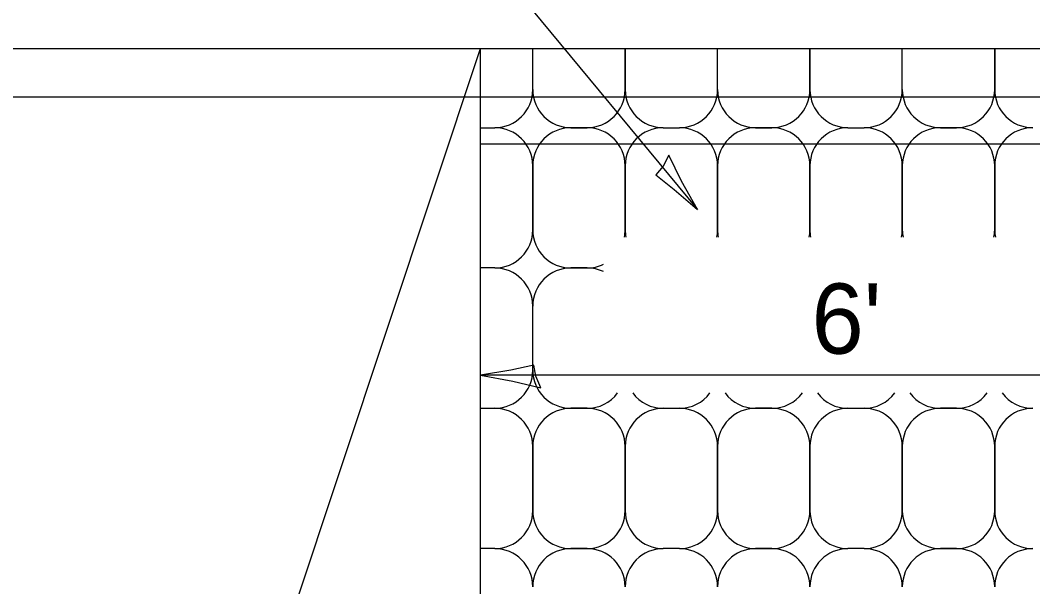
# Model space of a CAD drawing. Extents: x 0 to 2.83, y -0.12 to 1.83.
# Drawn here: x 0.4592 to 0.6276, y 1.4835 to 1.5777 of the extents above; entities that cross this region are included whole.
import ezdxf

# ---------------------------------------------------------------- set-up
doc = ezdxf.new("R2010")
doc.units = 0
for name, color, linetype in [('RD_Pr_Roadway_Dimensions', 7, 'Continuous'), ('RD_Pr_Roadway_Notes', 7, 'Continuous'), ('SH_General_Details', 7, 'Continuous')]:
    doc.layers.add(name, color=color, linetype=linetype)

msp = doc.modelspace()

# ---------------------------------------------------------------- linework, layer by layer
at = {"layer": 'RD_Pr_Roadway_Dimensions'}
msp.add_line((0.6497306488817528, 1.5186865079010523), (0.5357306488817528, 1.5186865079010523), dxfattribs=at)
msp.add_lwpolyline([(0.5457286488881306, 1.5165945078934229), (0.5449146488776401, 1.518516507884363), (0.5446006488865212, 1.5203585078919923), (0.5407306488817528, 1.5195525078977143), (0.5357306488817528, 1.5186865079010523), (0.5410646488731697, 1.5177165078918136)], close=True, dxfattribs=at)
at = {"layer": 'RD_Pr_Roadway_Notes'}
msp.add_line((0.47370198220666204, 1.6646033412220573), (0.5718037322228745, 1.5462349245550728), dxfattribs=at)
msp.add_lwpolyline([(0.5670345807937875, 1.5552677349055803), (0.566074178523381, 1.5534145464504754), (0.5648563143080071, 1.5519973778928315), (0.5679463903179363, 1.5495320247213042), (0.5718037322228745, 1.5462349245550728), (0.5691468725865677, 1.5509607634151972)], close=True, dxfattribs=at)
at = {"layer": 'SH_General_Details'}
for p, q in [((0.24806748222019231, 1.5729995912315942), (1.2997618155544592, 1.5729995912315942)), ((0.49773064888175284, 1.458999591231594), (0.5357306488817528, 1.5729995912315942)), ((0.5357306488817528, 1.230999591231594), (0.5357306488817528, 1.5729995912315942)), ((0.5444073155393795, 1.5661580078999198), (0.5444073155393795, 1.5729995912315942)), ((0.5444073155393795, 1.5661580078999198), (0.5444073155393795, 1.5729995912315942)), ((0.5444073155393795, 1.5661580078999198), (0.5444073155393795, 1.5729995912315942)), ((0.559771982219626, 1.5661580078999198), (0.559771982219626, 1.5729995912315942)), ((0.559771982219626, 1.5729995912315942), (0.559771982219626, 1.5661580078999198)), ((0.559771982219626, 1.5729995912315942), (0.559771982219626, 1.5661580078999198)), ((0.5751366488805011, 1.5661580078999198), (0.5751366488805011, 1.5729995912315942)), ((0.5751366488805011, 1.5661580078999198), (0.5751366488805011, 1.5729995912315942)), ((0.5751366488805011, 1.5661580078999198), (0.5751366488805011, 1.5729995912315942)), ((0.5905013155406311, 1.5661580078999198), (0.5905013155406311, 1.5729995912315942)), ((0.5905013155406311, 1.5729995912315942), (0.5905013155406311, 1.5661580078999198)), ((0.5905013155406311, 1.5729995912315942), (0.5905013155406311, 1.5661580078999198)), ((0.6058659822216228, 1.5661580078999198), (0.6058659822216228, 1.5729995912315942)), ((0.6058659822216228, 1.5661580078999198), (0.6058659822216228, 1.5729995912315942)), ((0.6058659822216228, 1.5661580078999198), (0.6058659822216228, 1.5729995912315942)), ((0.6212306488817528, 1.5661580078999198), (0.6212306488817528, 1.5729995912315942)), ((0.6212306488817528, 1.5729995912315942), (0.6212306488817528, 1.5661580078999198)), ((0.6212306488817528, 1.5729995912315942), (0.6212306488817528, 1.5661580078999198)), ((0.4510064822105661, 1.5649657578865683), (1.0770707322230533, 1.5649657578865683)), ((0.5357306488817528, 1.5598246745670832), (0.5380739822057977, 1.5598246745670832)), ((0.5357306488817528, 1.5598246745670832), (0.5380739822057977, 1.5598246745670832)), ((0.5507406488722161, 1.5598246745670832), (0.5534386488860443, 1.5598246745670832)), ((0.5507406488722161, 1.5598246745670832), (0.5534386488860443, 1.5598246745670832)), ((0.5534386488860443, 1.5598246745670832), (0.5507406488722161, 1.5598246745670832)), ((0.5661053155532078, 1.5598246745670832), (0.5688033155469194, 1.5598246745670832)), ((0.5661053155532078, 1.5598246745670832), (0.5688033155469194, 1.5598246745670832)), ((0.5814699822133378, 1.5598246745670832), (0.5841679822077945, 1.5598246745670832)), ((0.5814699822133378, 1.5598246745670832), (0.5841679822077945, 1.5598246745670832)), ((0.5841679822077945, 1.5598246745670832), (0.5814699822133378, 1.5598246745670832)), ((0.5968346488742128, 1.5598246745670832), (0.5995326488880411, 1.5598246745670832)), ((0.5968346488742128, 1.5598246745670832), (0.5995326488880411, 1.5598246745670832)), ((0.6121993155544594, 1.5598246745670832), (0.6148973155489161, 1.5598246745670832)), ((0.6121993155544594, 1.5598246745670832), (0.6148973155489161, 1.5598246745670832)), ((0.6148973155489161, 1.5598246745670832), (0.6121993155544594, 1.5598246745670832)), ((0.5357306488817528, 1.5571662578980123), (0.9917306488817528, 1.5571662578980123)), ((0.5444073155393795, 1.5534913412335014), (0.5444073155393795, 1.5428386745656526)), ((0.5444073155393795, 1.5428386745656526), (0.5444073155393795, 1.5534913412335014)), ((0.559771982219626, 1.5534913412335014), (0.559771982219626, 1.5428386745656526)), ((0.559771982219626, 1.5428386745656526), (0.559771982219626, 1.5534913412335014)), ((0.5751366488805011, 1.5534913412335014), (0.5751366488805011, 1.5428386745656526)), ((0.5751366488805011, 1.5428386745656526), (0.5751366488805011, 1.5534913412335014)), ((0.5905013155406311, 1.5534913412335014), (0.5905013155406311, 1.5428386745656526)), ((0.5905013155406311, 1.5428386745656526), (0.5905013155406311, 1.5534913412335014)), ((0.6058659822216228, 1.5534913412335014), (0.6058659822216228, 1.5428386745656526)), ((0.6058659822216228, 1.5428386745656526), (0.6058659822216228, 1.5534913412335014)), ((0.6212306488817528, 1.5534913412335014), (0.6212306488817528, 1.5428386745656526)), ((0.6212306488817528, 1.5428386745656526), (0.6212306488817528, 1.5534913412335014)), ((0.5380739822057977, 1.536505341232071), (0.5357306488817528, 1.536505341232071)), ((0.5380739822057977, 1.536505341232071), (0.5357306488817528, 1.536505341232071)), ((0.5507406488722161, 1.536505341232071), (0.5534386488860443, 1.536505341232071)), ((0.5534386488860443, 1.536505341232071), (0.5507406488722161, 1.536505341232071)), ((0.5444073155393795, 1.5195193412306405), (0.5444073155393795, 1.5301720078984893)), ((0.5444073155393795, 1.5195193412306405), (0.5444073155393795, 1.5301720078984893)), ((0.5444073155393795, 1.5195193412306405), (0.5444073155393795, 1.5301720078984893)), ((0.5357306488817528, 1.5131860078970587), (0.5380739822057977, 1.5131860078970587)), ((0.5357306488817528, 1.5131860078970587), (0.5380739822057977, 1.5131860078970587)), ((0.5507406488722161, 1.5131860078970587), (0.5534386488860443, 1.5131860078970587)), ((0.5507406488722161, 1.5131860078970587), (0.5534386488860443, 1.5131860078970587)), ((0.5534386488860443, 1.5131860078970587), (0.5507406488722161, 1.5131860078970587)), ((0.5661053155532078, 1.5131860078970587), (0.5688033155469194, 1.5131860078970587)), ((0.5661053155532078, 1.5131860078970587), (0.5688033155469194, 1.5131860078970587)), ((0.5814699822133378, 1.5131860078970587), (0.5841679822077945, 1.5131860078970587)), ((0.5814699822133378, 1.5131860078970587), (0.5841679822077945, 1.5131860078970587)), ((0.5841679822077945, 1.5131860078970587), (0.5814699822133378, 1.5131860078970587)), ((0.5968346488742128, 1.5131860078970587), (0.5995326488880411, 1.5131860078970587)), ((0.5968346488742128, 1.5131860078970587), (0.5995326488880411, 1.5131860078970587)), ((0.6121993155544594, 1.5131860078970587), (0.6148973155489161, 1.5131860078970587)), ((0.6121993155544594, 1.5131860078970587), (0.6148973155489161, 1.5131860078970587)), ((0.6148973155489161, 1.5131860078970587), (0.6121993155544594, 1.5131860078970587)), ((0.5444073155393795, 1.5068526745642221), (0.5444073155393795, 1.4962000078956283)), ((0.5444073155393795, 1.4962000078956283), (0.5444073155393795, 1.5068526745642221)), ((0.559771982219626, 1.5068526745642221), (0.559771982219626, 1.4962000078956283)), ((0.559771982219626, 1.4962000078956283), (0.559771982219626, 1.5068526745642221)), ((0.5751366488805011, 1.5068526745642221), (0.5751366488805011, 1.4962000078956283)), ((0.5751366488805011, 1.4962000078956283), (0.5751366488805011, 1.5068526745642221)), ((0.5905013155406311, 1.5068526745642221), (0.5905013155406311, 1.4962000078956283)), ((0.5905013155406311, 1.4962000078956283), (0.5905013155406311, 1.5068526745642221)), ((0.6058659822216228, 1.5068526745642221), (0.6058659822216228, 1.4962000078956283)), ((0.6058659822216228, 1.4962000078956283), (0.6058659822216228, 1.5068526745642221)), ((0.6212306488817528, 1.5068526745642221), (0.6212306488817528, 1.4962000078956283)), ((0.6212306488817528, 1.4962000078956283), (0.6212306488817528, 1.5068526745642221)), ((0.5380739822057977, 1.4898666745627915), (0.5357306488817528, 1.4898666745627915)), ((0.5380739822057977, 1.4898666745627915), (0.5357306488817528, 1.4898666745627915)), ((0.5507406488722161, 1.4898666745627915), (0.5534386488860443, 1.4898666745627915)), ((0.5534386488860443, 1.4898666745627915), (0.5507406488722161, 1.4898666745627915)), ((0.5688033155469194, 1.4898666745627915), (0.5661053155532078, 1.4898666745627915)), ((0.5688033155469194, 1.4898666745627915), (0.5661053155532078, 1.4898666745627915)), ((0.5814699822133378, 1.4898666745627915), (0.5841679822077945, 1.4898666745627915)), ((0.5841679822077945, 1.4898666745627915), (0.5814699822133378, 1.4898666745627915)), ((0.5995326488880411, 1.4898666745627915), (0.5968346488742128, 1.4898666745627915)), ((0.5995326488880411, 1.4898666745627915), (0.5968346488742128, 1.4898666745627915)), ((0.6121993155544594, 1.4898666745627915), (0.6148973155489161, 1.4898666745627915)), ((0.6148973155489161, 1.4898666745627915), (0.6121993155544594, 1.4898666745627915))]:
    msp.add_line(p, q, dxfattribs=at)
for centre, start, end in [((0.5380731135075882, 1.5661585132280982), 270, 360), ((0.5507397801747516, 1.5661585132280982), 180, 270), ((0.5534377801684633, 1.5661585132280982), 270, 360), ((0.5661044468348816, 1.5661585132280982), 180, 270), ((0.56880244684871, 1.5661585132280982), 270, 360), ((0.5814691135158733, 1.5661585132280982), 180, 270), ((0.584167113509585, 1.5661585132280982), 270, 360), ((0.5968337801760033, 1.5661585132280982), 180, 270), ((0.59953178017046, 1.5661585132280982), 270, 360), ((0.6121984468368784, 1.5661585132280982), 180, 270), ((0.6148964468507067, 1.5661585132280982), 270, 360), ((0.627563113517125, 1.5661585132280982), 180, 270), ((0.5380731135075882, 1.5534918465616798), 0, 90), ((0.5507397801747516, 1.5534918465616798), 90, 180), ((0.5534377801684633, 1.5534918465616798), 0, 90), ((0.5661044468348816, 1.5534918465616798), 90, 180), ((0.56880244684871, 1.5534918465616798), 0, 90), ((0.5814691135158733, 1.5534918465616798), 90, 180), ((0.584167113509585, 1.5534918465616798), 0, 90), ((0.5968337801760033, 1.5534918465616798), 90, 180), ((0.59953178017046, 1.5534918465616798), 0, 90), ((0.6121984468368784, 1.5534918465616798), 90, 180), ((0.6148964468507067, 1.5534918465616798), 0, 90), ((0.627563113517125, 1.5534918465616798), 90, 180), ((0.5380731135075882, 1.542839179893831), 270, 360), ((0.5507397801747516, 1.542839179893831), 180, 270), ((0.5534377801684633, 1.542839179893831), 348.79909999999995, 360), ((0.5661044468348816, 1.542839179893831), 180, 191.2009), ((0.56880244684871, 1.542839179893831), 348.79909999999995, 360), ((0.5814691135158733, 1.542839179893831), 180, 191.2009), ((0.584167113509585, 1.542839179893831), 348.79909999999995, 360), ((0.5968337801760033, 1.542839179893831), 180, 191.2009), ((0.59953178017046, 1.542839179893831), 348.79909999999995, 360), ((0.6121984468368784, 1.542839179893831), 180, 191.2009), ((0.6148964468507067, 1.542839179893831), 348.79909999999995, 360), ((0.627563113517125, 1.542839179893831), 180, 191.2009), ((0.5380731135075882, 1.5301725132266677), 0, 90), ((0.5507397801747516, 1.5301725132266677), 90, 180), ((0.5534377801684633, 1.542839179893831), 270, 295.35656666666665), ((0.5534377801684633, 1.5301725132266677), 64.64343333333333, 90), ((0.5380731135075882, 1.5195198465588189), 270, 360), ((0.5507397801747516, 1.5195198465588189), 180, 270), ((0.5534377801684633, 1.5195198465588189), 270, 323.3089611111111), ((0.5661044468348816, 1.5195198465588189), 216.6910388888889, 270), ((0.56880244684871, 1.5195198465588189), 270, 323.3089611111111), ((0.5814691135158733, 1.5195198465588189), 216.6910388888889, 270), ((0.584167113509585, 1.5195198465588189), 270, 323.3089611111111), ((0.5968337801760033, 1.5195198465588189), 216.6910388888889, 270), ((0.59953178017046, 1.5195198465588189), 270, 323.3089611111111), ((0.6121984468368784, 1.5195198465588189), 216.6910388888889, 270), ((0.6148964468507067, 1.5195198465588189), 270, 323.3089611111111), ((0.627563113517125, 1.5195198465588189), 216.6910388888889, 270), ((0.5380731135075882, 1.5068531798924005), 0, 90), ((0.5507397801747516, 1.5068531798924005), 90, 180), ((0.5534377801684633, 1.5068531798924005), 0, 90), ((0.5661044468348816, 1.5068531798924005), 90, 180), ((0.56880244684871, 1.5068531798924005), 0, 90), ((0.5814691135158733, 1.5068531798924005), 90, 180), ((0.584167113509585, 1.5068531798924005), 0, 90), ((0.5968337801760033, 1.5068531798924005), 90, 180), ((0.59953178017046, 1.5068531798924005), 0, 90), ((0.6121984468368784, 1.5068531798924005), 90, 180), ((0.6148964468507067, 1.5068531798924005), 0, 90), ((0.627563113517125, 1.5068531798924005), 90, 180), ((0.5380731135075882, 1.4962005132238065), 270, 360), ((0.5507397801747516, 1.4962005132238065), 180, 270), ((0.5534377801684633, 1.4962005132238065), 270, 360), ((0.5661044468348816, 1.4962005132238065), 180, 270), ((0.56880244684871, 1.4962005132238065), 270, 360), ((0.5814691135158733, 1.4962005132238065), 180, 270), ((0.584167113509585, 1.4962005132238065), 270, 360), ((0.5968337801760033, 1.4962005132238065), 180, 270), ((0.59953178017046, 1.4962005132238065), 270, 360), ((0.6121984468368784, 1.4962005132238065), 180, 270), ((0.6148964468507067, 1.4962005132238065), 270, 360), ((0.627563113517125, 1.4962005132238065), 180, 270), ((0.5380731135075882, 1.4835338465573884), 0, 90), ((0.5507397801747516, 1.4835338465573884), 90, 180), ((0.5534377801684633, 1.4835338465573884), 0, 90), ((0.5661044468348816, 1.4835338465573884), 90, 180), ((0.56880244684871, 1.4835338465573884), 0, 90), ((0.5814691135158733, 1.4835338465573884), 90, 180), ((0.584167113509585, 1.4835338465573884), 0, 90), ((0.5968337801760033, 1.4835338465573884), 90, 180), ((0.59953178017046, 1.4835338465573884), 0, 90), ((0.6121984468368784, 1.4835338465573884), 90, 180), ((0.6148964468507067, 1.4835338465573884), 0, 90), ((0.627563113517125, 1.4835338465573884), 90, 180)]:
    msp.add_arc(centre, 0.006333333333333333, start, end, dxfattribs=at)

# ---------------------------------------------------------------- texts
at = {"layer": 'RD_Pr_Roadway_Dimensions'}
msp.add_text("6'", height=0.011666669999999999, dxfattribs=at).set_placement((0.5907722313867496, 1.5222670429552592))

doc.saveas('drawing.dxf')
